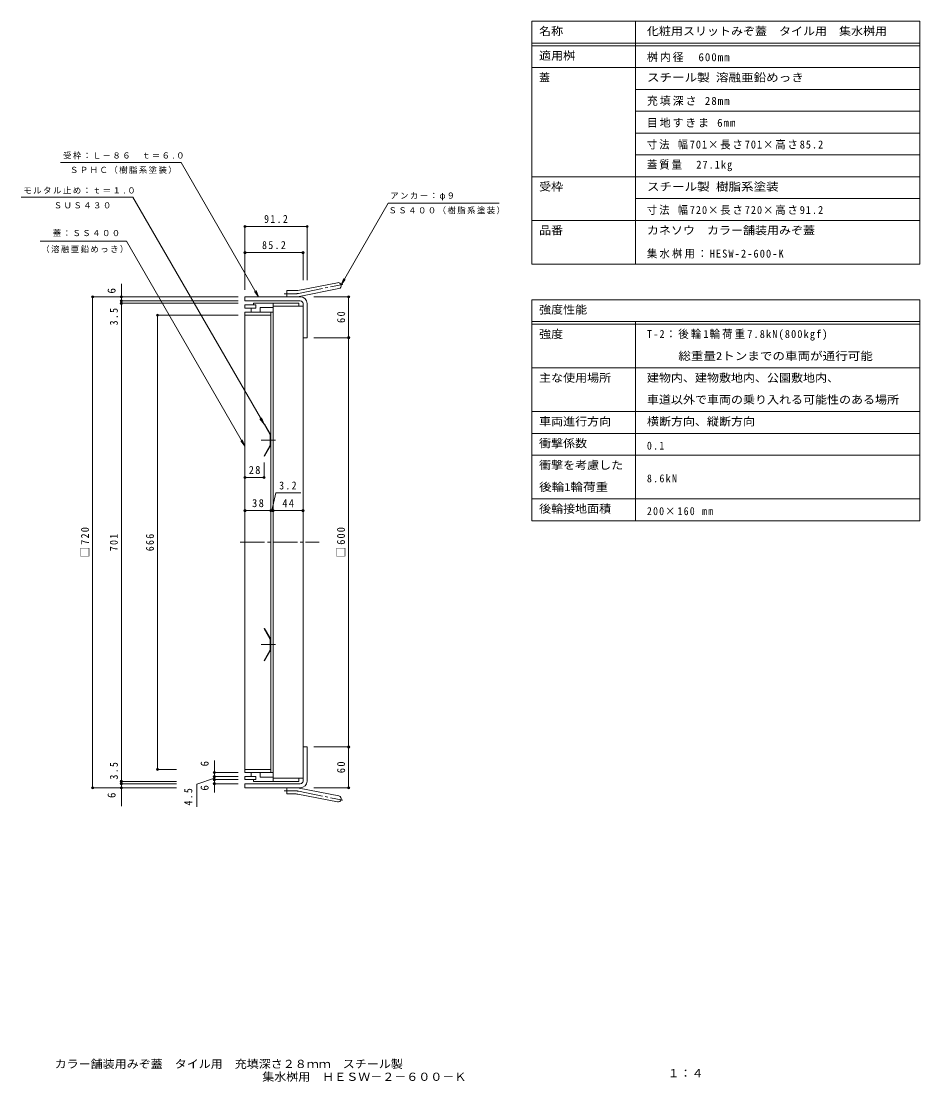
# Model space of a CAD drawing. Units: millimetres at full size, sheet at 1:4; some dimension numbers follow another scale. Extents: x -1025 to 1122, y -778 to 777.
# Drawn here: x -195 to 1122, y -778 to 777 of the extents above; entities that cross this region are included whole.
import ezdxf
from ezdxf.enums import TextEntityAlignment as Align

# ---------------------------------------------------------------- set-up
doc = ezdxf.new("R2010")
doc.units = ezdxf.units.MM
doc.header["$LTSCALE"] = 4
doc.header["$PDMODE"] = 32
doc.header["$PDSIZE"] = 3.2
doc.linetypes.add('CHAIN2', pattern=[12, 9, -1, 1, -1])
for name, color, linetype, lineweight in [('0-0_通り芯', 7, 'CHAIN2', 9), ('0-2_仕上', 7, 'Continuous', 9), ('0-3_建具', 4, 'Continuous', 9), ('0-4_その他', 7, 'Continuous', 9), ('0-5_寸法', 7, 'Continuous', 9), ('F-5_F-5ﾚｲﾔ', 2, 'Continuous', 9), ('F-F_F-Fﾚｲﾔ', 7, 'Continuous', 9)]:
    doc.layers.add(name, color=color, linetype=linetype, lineweight=lineweight)
doc.layers.add('F-4_F-4ﾚｲﾔ', color=2, linetype='Continuous')
doc.styles.add('ＭＳ ゴシック', font='')
doc.styles.get('ＭＳ ゴシック').set_extended_font_data('MS Gothic')

msp = doc.modelspace()

# ---------------------------------------------------------------- linework, layer by layer
at = {"layer": '0-0_通り芯'}
for p, q in [((156.737, 163.029), (178.011, 163.029)), ((126.042, 13.029), (242.17, 13.029)), ((156.737, -136.971), (178.011, -136.971))]:
    msp.add_line(p, q, dxfattribs=at)
at = {"layer": '0-2_仕上'}
for p, q in [((133.12, 361.029), (133.12, 356.529)), ((149.121, 361.029), (133.12, 361.029)), ((149.121, 361.029), (149.121, 356.529)), ((174.321, 363.529), (174.321, 359.029)), ((149.121, 356.529), (133.12, 356.529)), ((174.321, 350.529), (133.12, 350.529)), ((133.12, 350.529), (133.12, -324.471)), ((171.121, 346.029), (133.12, 346.029)), ((142.12, 356.529), (142.12, 350.529)), ((155.321, 357.529), (155.321, 350.529)), ((174.321, 357.529), (155.321, 357.529)), ((171.121, -324.471), (171.121, 350.529)), ((171.121, -319.971), (133.12, -319.971)), ((174.321, -324.471), (133.12, -324.471)), ((142.12, -330.471), (142.12, -324.471)), ((155.321, -331.471), (155.321, -324.471)), ((133.12, -334.971), (133.12, -330.471)), ((149.121, -330.471), (133.12, -330.471)), ((149.121, -334.971), (133.12, -334.971)), ((149.121, -334.971), (149.121, -330.471)), ((174.321, -331.471), (155.321, -331.471)), ((174.321, -337.471), (174.321, -332.971))]:
    msp.add_line(p, q, dxfattribs=at)
at = {"layer": '0-2_仕上', "color": 2}
for p, q in [((174.321, 363.529), (212.321, 363.529)), ((174.321, -337.471), (174.321, 363.529)), ((218.321, 359.029), (174.321, 359.029)), ((212.321, 363.529), (212.321, 359.029)), ((218.321, -332.971), (218.321, 359.029)), ((218.321, -332.971), (174.321, -332.971)), ((174.321, -337.471), (212.321, -337.471)), ((212.321, -337.471), (212.321, -332.971))]:
    msp.add_line(p, q, dxfattribs=at)
at = {"layer": '0-2_仕上', "color": 3}
for p, q in [((161.121, 186.118), (161.987, 186.618)), ((171.121, 170.797), (161.987, 186.618)), ((170.121, 170.529), (161.121, 186.118)), ((170.121, 155.529), (170.121, 170.529)), ((171.121, 155.261), (171.121, 170.797)), ((171.121, 155.261), (161.987, 139.441)), ((171.121, -129.203), (161.987, -113.382)), ((170.121, -129.471), (170.121, -144.471)), ((171.121, -129.203), (171.121, -144.739)), ((170.121, -144.471), (161.121, -160.059)), ((171.121, -144.739), (161.987, -160.559)), ((161.121, -160.059), (161.987, -160.559))]:
    msp.add_line(p, q, dxfattribs=at)
at = {"layer": '0-2_仕上'}
for points in [[(174.321, 363.529), (145.62, 363.529), (145.62, 361.029)], [(174.321, -337.471), (145.62, -337.471), (145.62, -334.971)]]:
    msp.add_lwpolyline(points, dxfattribs=at)
at = {"layer": '0-2_仕上', "color": 3}
for points in [[(170.121, 155.529), (161.121, 139.941), (161.987, 139.441)], [(170.121, -129.471), (161.121, -113.882), (161.987, -113.382)]]:
    msp.add_lwpolyline(points, dxfattribs=at)
at = {"layer": '0-3_建具'}
for p, q in [((210.466, 382.336), (268.656, 393.629)), ((194.321, 373.029), (194.321, 382.029)), ((208.136, 382.029), (194.321, 382.029)), ((212.794, 373.642), (270.985, 384.936)), ((214.321, 373.029), (133.121, 373.029)), ((133.121, 367.029), (133.121, 373.029)), ((214.321, 367.029), (133.121, 367.029)), ((218.321, 363.029), (218.321, 313.029)), ((218.321, -336.971), (218.321, -286.971)), ((194.321, -346.971), (194.321, -355.971)), ((208.136, -355.971), (194.321, -355.971)), ((210.466, -356.277), (268.656, -367.571)), ((212.794, -347.584), (270.985, -358.877))]:
    msp.add_line(p, q, dxfattribs=at)
at = {"layer": '0-3_建具', "linetype": 'CHAIN2'}
for p, q in [((211.63, 377.989), (276.797, 391.152)), ((208.136, 377.529), (190.516, 377.529)), ((208.136, -351.471), (190.516, -351.471)), ((211.63, -351.931), (276.797, -365.093))]:
    msp.add_line(p, q, dxfattribs=at)
at = {"layer": '0-3_建具'}
for points in [[(218.321, 313.029), (224.321, 313.029), (224.321, 363.029)], [(218.321, -286.971), (224.321, -286.971), (224.321, -336.971)], [(214.321, -340.971), (133.121, -340.971), (133.121, -346.971), (214.321, -346.971)]]:
    msp.add_lwpolyline(points, dxfattribs=at)
for centre, radius, start, end in [((269.821, 389.282), 4.5, 285.00014, 104.99991), ((208.136, 391.029), 9, 270, 285.00002), ((208.136, 391.029), 18, 270, 285), ((214.321, 363.029), 10, 0, 90), ((214.321, 363.029), 4, 0, 90), ((214.321, -336.971), 4, 270, 0), ((214.321, -336.971), 10, 270, 0), ((208.136, -364.971), 18, 75, 90), ((208.136, -364.971), 9, 74.99998, 90), ((269.821, -363.224), 4.5, 255.00009, 74.99986)]:
    msp.add_arc(centre, radius, start, end, dxfattribs=at)
at = {"layer": '0-3_建具', "linetype": 'CHAIN2'}
for centre, start, end in [((208.136, 391.029), 270, 284.99995), ((208.136, -364.971), 75.00005, 90)]:
    msp.add_arc(centre, 13.5, start, end, dxfattribs=at)
at = {"layer": '0-4_その他'}
for p, q in [((133.121, 477.588), (133.121, 383.029)), ((133.121, 476.088), (224.321, 476.088)), ((224.321, 477.588), (224.321, 397.593)), ((133.121, 437.818), (218.321, 437.818)), ((218.321, 439.318), (218.321, 397.593)), ((-48.039, 373.029), (-48.039, 391.998)), ((-91.703, 373.029), (123.121, 373.029)), ((-90.203, 373.029), (-90.203, -346.971)), ((-49.539, 367.029), (123.121, 367.029)), ((-49.539, 363.529), (123.121, 363.529)), ((-48.039, 367.029), (-48.039, 373.029)), ((-48.039, 363.529), (-48.039, 367.029)), ((-48.039, -337.471), (-48.039, 363.529)), ((286.579, 373.029), (234.321, 373.029)), ((285.079, 373.029), (285.079, 313.029)), ((3.384, 346.029), (123.12, 346.029)), ((4.884, -319.971), (4.884, 346.029)), ((286.579, 313.029), (234.321, 313.029)), ((285.079, 313.029), (285.079, -286.971)), ((161.121, 106.492), (161.121, 129.941)), ((133.12, 107.992), (161.121, 107.992)), ((133.12, 59.449), (171.121, 59.449)), ((171.121, 59.449), (174.321, 59.449)), ((174.321, 59.449), (218.321, 59.449)), ((286.579, -286.971), (234.321, -286.971)), ((285.079, -286.971), (285.079, -346.971)), ((88.319, -324.471), (88.319, -306.691)), ((3.384, -319.971), (32.827, -319.971)), ((86.819, -324.471), (123.12, -324.471)), ((88.319, -330.471), (88.319, -324.471)), ((-49.539, -337.471), (32.827, -337.471)), ((-49.539, -340.971), (32.827, -340.971)), ((-48.039, -340.971), (-48.039, -337.471)), ((-48.039, -346.971), (-48.039, -340.971)), ((86.819, -330.471), (123.12, -330.471)), ((86.819, -334.971), (123.12, -334.971)), ((86.819, -340.971), (123.12, -340.971)), ((88.319, -334.971), (88.319, -330.471)), ((88.319, -340.971), (88.319, -334.971)), ((88.319, -340.971), (88.319, -354.032)), ((-91.703, -346.971), (32.827, -346.971)), ((-48.039, -346.971), (-48.039, -373.682)), ((286.579, -346.971), (234.321, -346.971))]:
    msp.add_line(p, q, dxfattribs=at)
for points in [[(172.721, 59.449), (178.188, 85.405), (214.848, 85.405)], [(88.319, -332.721), (62.718, -341.442), (62.718, -374.623)]]:
    msp.add_lwpolyline(points, dxfattribs=at)
for p in [(133.121, 476.088), (224.321, 476.088), (133.121, 437.818), (218.321, 437.818), (-90.203, 373.029), (-48.039, 373.029), (285.079, 373.029), (-48.039, 367.029), (-48.039, 363.529), (4.884, 346.029), (285.079, 313.029), (133.12, 107.992), (161.121, 107.992), (133.12, 59.449), (171.121, 59.449), (174.321, 59.449), (218.321, 59.449), (285.079, -286.971), (4.884, -319.971), (88.319, -324.471), (-48.039, -337.471), (-48.039, -340.971), (88.319, -330.471), (88.319, -334.971), (88.319, -340.971), (-90.203, -346.971), (-48.039, -346.971), (285.079, -346.971)]:
    msp.add_point(p, dxfattribs=at)
at = {"layer": '0-5_寸法'}
for p, q in [((-137.266, 569.771), (39.607, 569.771)), ((39.607, 569.771), (153.178, 373.062)), ((-194.811, 519.093), (-31.123, 519.093)), ((-31.123, 519.093), (161.121, 186.118)), ((343.107, 510.1), (505.581, 510.1)), ((274.12, 390.611), (280.208, 398.545)), ((153.178, 373.062), (147.09, 380.995)), ((153.178, 373.062), (149.351, 382.3)), ((161.121, 186.118), (155.033, 194.051)), ((161.121, 186.118), (157.294, 195.356)), ((133.12, 153.922), (127.033, 161.855)), ((133.12, 153.922), (129.294, 163.16))]:
    msp.add_line(p, q, dxfattribs=at)
for points in [[(343.107, 510.1), (274.12, 390.611), (277.947, 399.85)], [(-166.851, 454.677), (-40.521, 454.677), (133.12, 153.922)]]:
    msp.add_lwpolyline(points, dxfattribs=at)
at = {"layer": 'F-5_F-5ﾚｲﾔ', "color": 7}
msp.add_line((553.663, 268.734), (1122.35, 268.734), dxfattribs=at)
at = {"layer": 'F-F_F-Fﾚｲﾔ'}
for p, q in [((553.663, 777.054), (553.663, 421.054)), ((553.663, 777.054), (1122.35, 777.054)), ((705.858, 777.054), (705.858, 421.054)), ((1122.35, 777.054), (1122.35, 421.054)), ((553.663, 745.054), (1122.35, 745.054)), ((553.663, 741.054), (1122.35, 741.054)), ((553.663, 709.054), (1122.35, 709.054)), ((705.858, 677.054), (1122.35, 677.054)), ((705.858, 645.054), (1122.35, 645.054)), ((705.858, 613.054), (1122.35, 613.054)), ((705.858, 581.054), (1122.35, 581.054)), ((553.663, 549.054), (1122.35, 549.054)), ((705.858, 517.054), (1122.35, 517.054)), ((553.663, 485.054), (1122.35, 485.054)), ((553.663, 421.054), (1122.35, 421.054)), ((553.663, 368.734), (1122.35, 368.734)), ((553.663, 368.734), (553.663, 44.734)), ((1122.35, 368.734), (1122.35, 44.734)), ((553.663, 336.734), (1122.35, 336.734)), ((553.663, 332.734), (1122.35, 332.734)), ((705.858, 336.734), (705.858, 44.734)), ((553.663, 268.734), (1122.35, 268.734)), ((553.663, 204.734), (1122.35, 204.734)), ((553.663, 172.734), (1122.35, 172.734)), ((553.663, 140.734), (1122.35, 140.734)), ((553.663, 76.734), (1122.35, 76.734)), ((553.663, 44.734), (1122.35, 44.734))]:
    msp.add_line(p, q, dxfattribs=at)

# ---------------------------------------------------------------- texts
at = {"layer": '0-4_その他', "color": 2, "style": 'ＭＳ ゴシック'}
for p in [(-53.039, 377.763), (83.319, -315.557), (-53.039, -361.877), (83.319, -351.002)]:
    msp.add_text('6', height=11.73, rotation=90, dxfattribs=at).set_placement(p, align=Align.BOTTOM_LEFT)
at = {"layer": '0-4_その他', "color": 2, "char_height": 11.73, "attachment_point": 7, "style": 'ＭＳ ゴシック'}
for s, insert in [('\\T1.28;\\W0.9;91.2', (161.221, 481.088)), ('\\T1.28;\\W0.9;85.2', (158.221, 442.818)), ('\\T1.27;\\W0.95;28', (138.621, 112.992)), ('\\T1.27;\\W0.9;3.2', (183.385, 90.349)), ('\\T1.27;\\W0.95;38', (143.621, 64.449)), ('\\T1.27;\\W0.95;44', (187.821, 64.449))]:
    msp.add_mtext(s, dxfattribs=dict(at, insert=insert))
at = {"layer": '0-4_その他', "color": 2, "char_height": 11.73, "attachment_point": 7, "rotation": 90, "style": 'ＭＳ ゴシック'}
for s, insert in [('\\T1.27;\\W0.9;3.5', (-53.039, 331.132)), ('\\T1.27;\\W0.95;60', (280.079, 334.529)), ('\\T1.21;\\W0.95;□720', (-95.203, -8.971)), ('\\T1.21;\\W0.95;□600', (280.079, -8.971)), ('\\T1.27;\\W0.9;701', (-53.039, 0.029)), ('\\T1.27;\\W0.9;666', (-0.116, 0.029)), ('\\T1.27;\\W0.9;3.5', (-53.039, -334.752)), ('\\T1.27;\\W0.95;60', (280.079, -325.471)), ('\\T1.27;\\W0.9;4.5', (56.102, -372.906))]:
    msp.add_mtext(s, dxfattribs=dict(at, insert=insert))
at = {"layer": '0-5_寸法', "char_height": 8.798, "attachment_point": 7, "style": 'ＭＳ ゴシック'}
for s, insert in [('\\T1.17;受枠：Ｌ－８６\u3000ｔ＝６.０', (-133.256, 574.775)), ('\\T1.17;ＳＰＨＣ（樹脂系塗装）', (-123.374, 553.375)), ('\\T1.18;モルタル止め：ｔ＝１.０', (-191.815, 523.96)), ('\\T1.17;アンカー：φ９', (346.125, 514.527)), ('\\T1.17;ＳＵＳ４３０', (-147.168, 502.446)), ('\\T1.17;ＳＳ４００（樹脂系塗装）', (343.526, 494.089)), ('\\T1.17;蓋：ＳＳ４００', (-148.535, 461.42)), ('\\T1.17;（溶融亜鉛めっき）', (-165.404, 437.218))]:
    msp.add_mtext(s, dxfattribs=dict(at, insert=insert))
at = {"layer": 'F-4_F-4ﾚｲﾔ', "style": 'ＭＳ ゴシック', "width": 1.1}
for s, p in [('カラー舗装用みぞ蓋\u3000タイル用\u3000充填深さ２８ｍｍ\u3000スチール製', (-145.808, -761.267)), ('集水桝用\u3000ＨＥＳＷ－２－６００－Ｋ', (158.433, -780.096))]:
    msp.add_text(s, height=11.73, dxfattribs=at).set_placement(p, align=Align.BOTTOM_LEFT)
at = {"layer": 'F-5_F-5ﾚｲﾔ', "style": 'ＭＳ ゴシック'}
for s, width, p in [('化粧用スリットみぞ蓋\u3000タイル用\u3000集水桝用', 1.1, (722.392, 753.054)), ('スチール製 溶融亜鉛めっき', 1.15, (722.392, 685.054)), ('１：４', 1.1, (752.622, -774.921))]:
    msp.add_text(s, height=11.73, dxfattribs=dict(at, width=width)).set_placement(p, align=Align.BOTTOM_LEFT)
at = {"layer": 'F-5_F-5ﾚｲﾔ', "char_height": 11.73, "attachment_point": 7, "style": 'ＭＳ ゴシック'}
for s, insert in [('\\T1.18;桝内径\u3000600mm', (722.392, 717.054)), ('\\T1.18;充填深さ\\~28mm', (722.392, 653.054)), ('\\T1.17;目地すきま\\~6mm', (722.392, 621.054))]:
    msp.add_mtext(s, dxfattribs=dict(at, insert=insert))
at = {"layer": 'F-F_F-Fﾚｲﾔ', "color": 2, "style": 'ＭＳ ゴシック'}
for s, width, p in [('名称', 1.1, (564.31, 753.054)), ('適用桝', 1.1, (564.31, 717.054)), ('受枠', 1.1, (564.31, 525.054)), ('スチール製 樹脂系塗装', 1.15, (722.392, 525.054)), ('品番', 1.1, (564.31, 461.054)), ('カネソウ\u3000カラー舗装用みぞ蓋', 1.1, (722.392, 461.054)), ('強度性能', 1.1, (564.31, 344.734)), ('強度', 1.1, (564.31, 308.734)), (' \u3000\u3000総重量2トンまでの車両が通行可能', 1.15, (722.392, 276.734)), ('主な使用場所', 1.1, (564.31, 244.734)), ('建物内、建物敷地内、公園敷地内、', 1.1, (722.392, 244.734)), ('車道以外で車両の乗り入れる可能性のある場所', 1.1, (722.392, 212.734)), ('車両進行方向', 1.1, (564.31, 180.734)), ('横断方向、縦断方向', 1.1, (722.392, 180.734)), ('衝撃係数', 1.1, (564.31, 148.734)), ('衝撃を考慮した', 1.1, (564.31, 116.734)), ('後輪1輪荷重', 1.15, (564.31, 84.734)), ('後輪接地面積', 1.1, (564.31, 52.734))]:
    msp.add_text(s, height=11.73, dxfattribs=dict(at, width=width)).set_placement(p, align=Align.BOTTOM_LEFT)
msp.add_text('蓋', height=11.73, dxfattribs=at).set_placement((564.31, 685.054), align=Align.BOTTOM_LEFT)
at = {"layer": 'F-F_F-Fﾚｲﾔ', "color": 2, "char_height": 11.73, "attachment_point": 7, "style": 'ＭＳ ゴシック'}
for s, insert in [('\\T1.18;\\W0.95;寸法\\~幅701×長さ701×高さ85.2', (722.392, 589.054)), ('\\T1.19;\\W0.95;蓋質量\u300027.1kg', (722.392, 557.054)), ('\\T1.18;\\W0.95;寸法\\~幅720×長さ720×高さ91.2', (722.392, 493.054)), ('\\T1.21;\\W0.95;集水桝用：HESW-2-600-K', (722.392, 429.054)), ('\\T1.21;\\W0.95;T-2：後輪1輪荷重7.8kN(800kgf)', (722.392, 308.734)), ('\\T1.27;\\W0.9;0.1', (722.392, 148.734)), ('\\T1.28;\\W0.9;8.6kN', (722.392, 100.734)), ('\\T1.25;\\W0.9;200×160\\~mm', (722.392, 52.734))]:
    msp.add_mtext(s, dxfattribs=dict(at, insert=insert))

doc.saveas('drawing.dxf')
